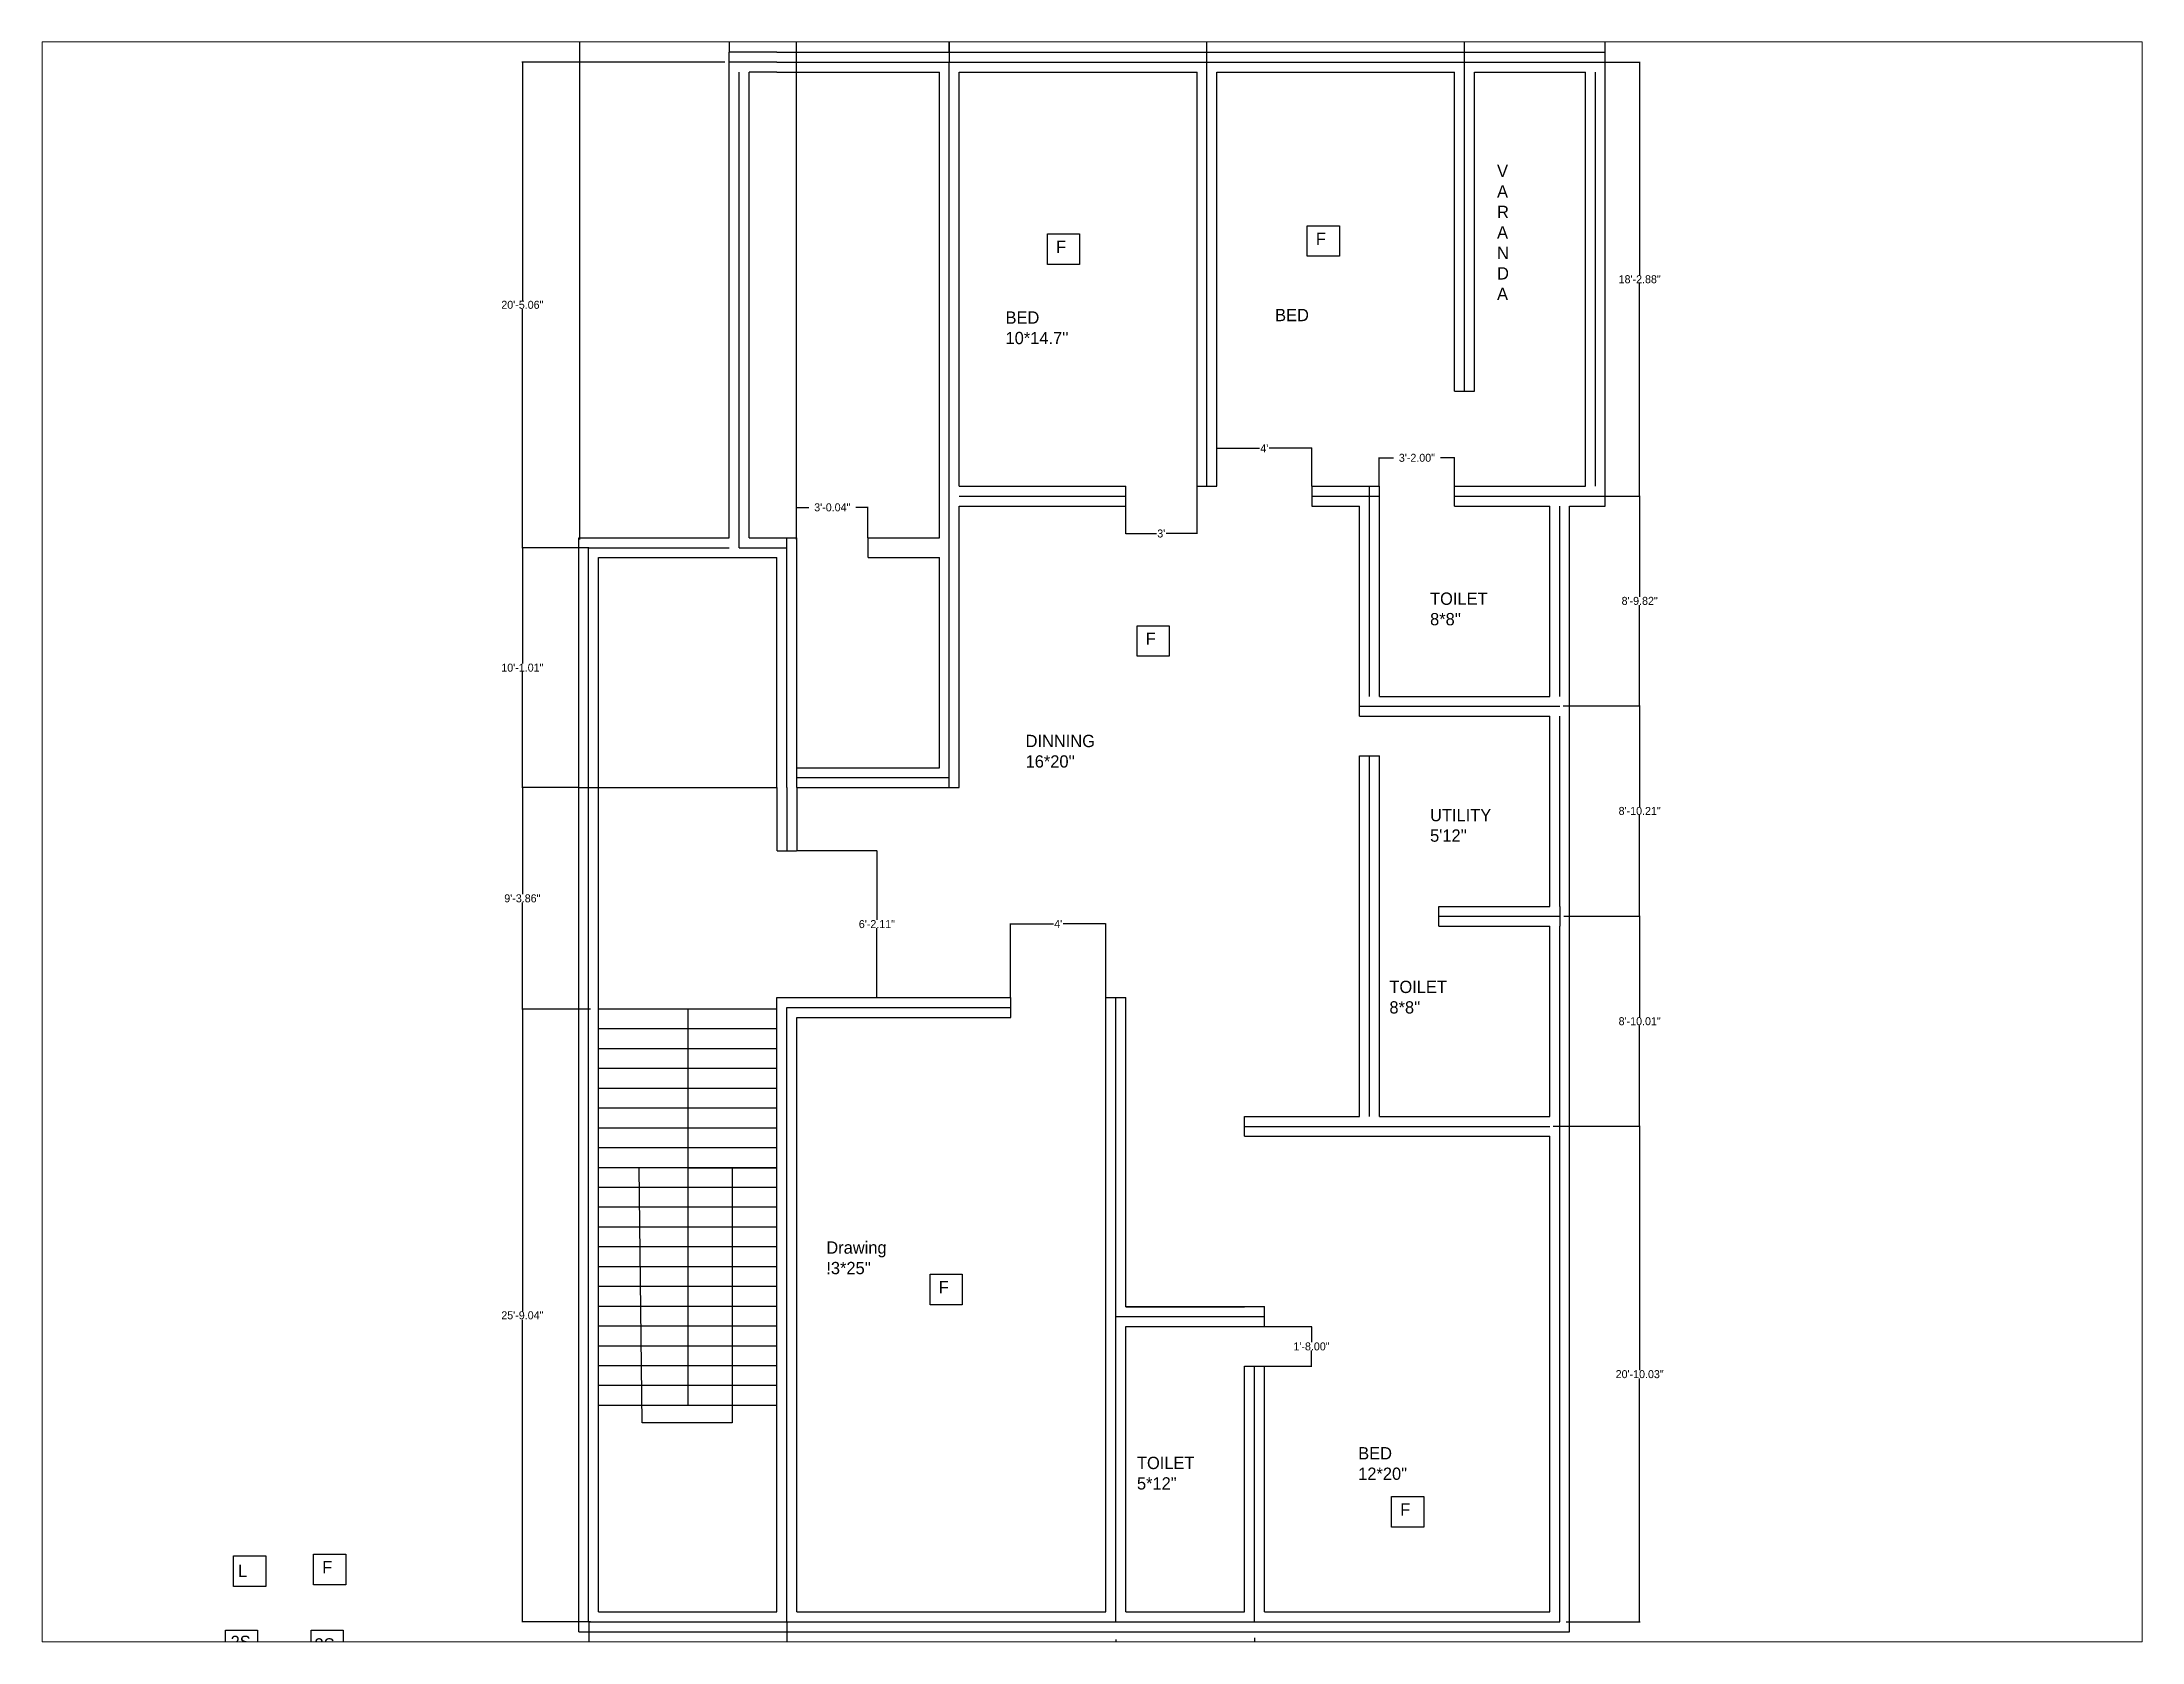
# Paper-space layout 'Layout1' of a CAD drawing. Header units: inches. Extents: x 1.05 to 9.45, y 0.8 to 7.2.
# The model-space entities are those that its viewports show. They can reach past a viewport. Long polylines and large blocks are cut down to what shows.
import ezdxf

# ---------------------------------------------------------------- set-up
doc = ezdxf.new("R2010")
doc.units = ezdxf.units.IN
doc.header["$MEASUREMENT"] = 0
doc.linetypes.add('ACAD_ISO02W100', pattern=[15, 12, -3])
doc.linetypes.add('ACAD_ISO03W100', pattern=[30, 12, -18])
doc.linetypes.add('GAS_LINE', pattern='A,0.5,-0.2,["GAS",Standard,S=0.1,R=0,X=-0.1,Y=-0.05],-0.25', length=0.95)
doc.dimstyles.get("Standard").update_dxf_attribs({"dimtxt": 4.03, "dimasz": 0.18, "dimexe": 0.18, "dimexo": 0.0625, "dimgap": 0.09, "dimtad": 0, "dimtih": 1, "dimtoh": 1, "dimzin": 0, "dimdsep": 46, "dimlunit": 3, "dimtxsty": 'Standard', "dimcen": 0.09, "dimaunit": 1, "dimadec": 0, "dimazin": 0, "dimtfac": 1, "dimtofl": 0, "dimtmove": 0, "dimatfit": 3, "dimfxl": 0, "dimtolj": 1, "dimtzin": 0, "dimarcsym": 0})

# ---------------------------------------------------------------- blocks, each defined once
blk = doc.blocks.new('*D1')
at = {"color": 0, "linetype": 'ACAD_ISO03W100', "lineweight": -2}
for p, q in [((34.2, 557.1), (34.2, 826.7)), ((143.6, 557.1), (143.6, 826.7)), ((34.4, 826.5), (77.4, 826.5)), ((143.4, 826.5), (100.4, 826.5))]:
    blk.add_line(p, q, dxfattribs=at)
at = {"color": 0, "linetype": 'ACAD_ISO03W100'}
for points in [[(34.4, 826.5), (34.4, 826.5), (34.2, 826.5)], [(143.4, 826.5), (143.4, 826.5), (143.6, 826.5)]]:
    blk.add_solid(points, dxfattribs=at)
at = {"layer": 'Defpoints', "color": 0, "linetype": 'ACAD_ISO03W100'}
for p in [(143.6, 826.5), (34.2, 557), (143.6, 557)]:
    blk.add_point(p, dxfattribs=at)
at = {"color": 0, "linetype": 'ACAD_ISO03W100', "insert": (88.9, 826.5), "char_height": 4.03, "attachment_point": 5}
blk.add_mtext('\\A1;9\'-1.40"', dxfattribs=at)
blk = doc.blocks.new('*D2')
at = {"color": 0, "linetype": 'ACAD_ISO03W100', "lineweight": -2}
for p, q in [((109.8, 803.1), (109.8, 815)), ((110, 814.8), (152.7, 814.8)), ((220.5, 814.8), (177.7, 814.8)), ((220.6, 803.1), (220.6, 815))]:
    blk.add_line(p, q, dxfattribs=at)
at = {"color": 0, "linetype": 'ACAD_ISO03W100'}
for points in [[(110, 814.8), (110, 814.8), (109.8, 814.8)], [(220.5, 814.8), (220.5, 814.8), (220.6, 814.8)]]:
    blk.add_solid(points, dxfattribs=at)
at = {"layer": 'Defpoints', "color": 0, "linetype": 'ACAD_ISO03W100'}
for p in [(220.6, 814.8), (109.8, 803), (220.6, 803)]:
    blk.add_point(p, dxfattribs=at)
at = {"color": 0, "linetype": 'ACAD_ISO03W100', "insert": (165.2, 814.8), "char_height": 4.03, "attachment_point": 5}
blk.add_mtext('\\A1;9\'-2.86"', dxfattribs=at)
blk = doc.blocks.new('*D3')
at = {"color": 0, "linetype": 'ACAD_ISO03W100', "lineweight": -2}
for p, q in [((220.7, 798.1), (220.7, 815.4)), ((220.9, 815.2), (272.1, 815.2)), ((350.5, 815.2), (299.2, 815.2)), ((350.6, 798.1), (350.6, 815.4))]:
    blk.add_line(p, q, dxfattribs=at)
at = {"color": 0, "linetype": 'ACAD_ISO03W100'}
for points in [[(220.9, 815.2), (220.9, 815.2), (220.7, 815.2)], [(350.5, 815.2), (350.5, 815.2), (350.6, 815.2)]]:
    blk.add_solid(points, dxfattribs=at)
at = {"layer": 'Defpoints', "color": 0, "linetype": 'ACAD_ISO03W100'}
for p in [(350.6, 815.2), (220.7, 798), (350.6, 798)]:
    blk.add_point(p, dxfattribs=at)
at = {"color": 0, "linetype": 'ACAD_ISO03W100', "insert": (285.7, 815.2), "char_height": 4.03, "attachment_point": 5}
blk.add_mtext('\\A1;10\'-9.97"', dxfattribs=at)
blk = doc.blocks.new('*D4')
at = {"color": 0, "linetype": 'ACAD_ISO03W100', "lineweight": -2}
for p, q in [((350.6, 798.1), (350.6, 815.4)), ((350.8, 815.2), (402.1, 815.2)), ((480.4, 815.2), (429.2, 815.2)), ((480.6, 798), (480.6, 815.4))]:
    blk.add_line(p, q, dxfattribs=at)
at = {"color": 0, "linetype": 'ACAD_ISO03W100'}
for points in [[(350.8, 815.2), (350.8, 815.2), (350.6, 815.2)], [(480.4, 815.2), (480.4, 815.2), (480.6, 815.2)]]:
    blk.add_solid(points, dxfattribs=at)
at = {"layer": 'Defpoints', "color": 0, "linetype": 'ACAD_ISO03W100'}
for p in [(480.6, 815.2), (350.6, 798), (480.6, 797.9)]:
    blk.add_point(p, dxfattribs=at)
at = {"color": 0, "linetype": 'ACAD_ISO03W100', "insert": (415.6, 815.2), "char_height": 4.03, "attachment_point": 5}
blk.add_mtext('\\A1;10\'-9.96"', dxfattribs=at)
blk = doc.blocks.new('*D5')
at = {"color": 0, "linetype": 'ACAD_ISO03W100', "lineweight": -2}
for p, q in [((480.6, 798), (480.6, 815.4)), ((480.8, 815.2), (503.3, 815.2)), ((551.5, 815.2), (529, 815.2)), ((551.6, 799.6), (551.6, 815.4))]:
    blk.add_line(p, q, dxfattribs=at)
at = {"color": 0, "linetype": 'ACAD_ISO03W100'}
for points in [[(480.8, 815.2), (480.8, 815.2), (480.6, 815.2)], [(551.5, 815.2), (551.5, 815.2), (551.6, 815.2)]]:
    blk.add_solid(points, dxfattribs=at)
at = {"layer": 'Defpoints', "color": 0, "linetype": 'ACAD_ISO03W100'}
for p in [(551.6, 815.2), (480.6, 797.9), (551.6, 799.5)]:
    blk.add_point(p, dxfattribs=at)
at = {"color": 0, "linetype": 'ACAD_ISO03W100', "insert": (516.1, 815.2), "char_height": 4.03, "attachment_point": 5}
blk.add_mtext('\\A1;5\'-11.02"', dxfattribs=at)
blk = doc.blocks.new('*D6')
at = {"color": 0, "linetype": 'ACAD_ISO03W100', "lineweight": -2}
for p, q in [((551.4, 797.9), (569.2, 797.9)), ((569, 797.7), (569, 690.5)), ((569, 579.2), (569, 686.3)), ((551.4, 579), (569.2, 579))]:
    blk.add_line(p, q, dxfattribs=at)
at = {"color": 0, "linetype": 'ACAD_ISO03W100'}
for points in [[(569, 797.7), (569, 797.7), (569, 797.9)], [(569, 579.2), (569, 579.2), (569, 579)]]:
    blk.add_solid(points, dxfattribs=at)
at = {"layer": 'Defpoints', "color": 0, "linetype": 'ACAD_ISO03W100'}
for p in [(551.4, 797.9), (551.4, 579), (569, 579)]:
    blk.add_point(p, dxfattribs=at)
at = {"color": 0, "linetype": 'ACAD_ISO03W100', "insert": (569, 688.4), "char_height": 4.03, "attachment_point": 5}
blk.add_mtext('\\A1;18\'-2.88"', dxfattribs=at)
blk = doc.blocks.new('*D7')
at = {"color": 0, "linetype": 'ACAD_ISO03W100', "lineweight": -2}
for p, q in [((551.4, 579), (569.2, 579)), ((569, 578.8), (569, 528.2)), ((569, 473.4), (569, 524)), ((530.4, 473.2), (569.2, 473.2))]:
    blk.add_line(p, q, dxfattribs=at)
at = {"color": 0, "linetype": 'ACAD_ISO03W100'}
for points in [[(569, 578.8), (569, 578.8), (569, 579)], [(569, 473.4), (569, 473.4), (569, 473.2)]]:
    blk.add_solid(points, dxfattribs=at)
at = {"layer": 'Defpoints', "color": 0, "linetype": 'ACAD_ISO03W100'}
for p in [(551.4, 579), (530.3, 473.2), (569, 473.2)]:
    blk.add_point(p, dxfattribs=at)
at = {"color": 0, "linetype": 'ACAD_ISO03W100', "insert": (569, 526.1), "char_height": 4.03, "attachment_point": 5}
blk.add_mtext('\\A1;8\'-9.82"', dxfattribs=at)
blk = doc.blocks.new('*D8')
at = {"color": 0, "linetype": 'ACAD_ISO03W100', "lineweight": -2}
for p, q in [((530.4, 473.2), (569.2, 473.2)), ((569, 473), (569, 422.2)), ((569, 367.1), (569, 418)), ((530.8, 367), (569.2, 367))]:
    blk.add_line(p, q, dxfattribs=at)
at = {"color": 0, "linetype": 'ACAD_ISO03W100'}
for points in [[(569, 473), (569, 473), (569, 473.2)], [(569, 367.1), (569, 367.1), (569, 367)]]:
    blk.add_solid(points, dxfattribs=at)
at = {"layer": 'Defpoints', "color": 0, "linetype": 'ACAD_ISO03W100'}
for p in [(530.3, 473.2), (530.7, 367), (569, 367)]:
    blk.add_point(p, dxfattribs=at)
at = {"color": 0, "linetype": 'ACAD_ISO03W100', "insert": (569, 420.1), "char_height": 4.03, "attachment_point": 5}
blk.add_mtext('\\A1;8\'-10.21"', dxfattribs=at)
blk = doc.blocks.new('*D9')
at = {"color": 0, "linetype": 'ACAD_ISO03W100', "lineweight": -2}
for p, q in [((530.8, 367), (569.2, 367)), ((569, 366.8), (569, 316.1)), ((569, 261.1), (569, 311.9)), ((525.3, 261), (569.2, 261))]:
    blk.add_line(p, q, dxfattribs=at)
at = {"color": 0, "linetype": 'ACAD_ISO03W100'}
for points in [[(569, 366.8), (569, 366.8), (569, 367)], [(569, 261.1), (569, 261.1), (569, 261)]]:
    blk.add_solid(points, dxfattribs=at)
at = {"layer": 'Defpoints', "color": 0, "linetype": 'ACAD_ISO03W100'}
for p in [(530.7, 367), (525.2, 261), (569, 261)]:
    blk.add_point(p, dxfattribs=at)
at = {"color": 0, "linetype": 'ACAD_ISO03W100', "insert": (569, 314), "char_height": 4.03, "attachment_point": 5}
blk.add_mtext('\\A1;8\'-10.01"', dxfattribs=at)
blk = doc.blocks.new('*D10')
at = {"color": 0, "linetype": 'ACAD_ISO03W100', "lineweight": -2}
for p, q in [((525.3, 261), (569.2, 261)), ((569, 260.8), (569, 138)), ((569, 11.1), (569, 133.8)), ((532, 10.9), (569.2, 10.9))]:
    blk.add_line(p, q, dxfattribs=at)
at = {"color": 0, "linetype": 'ACAD_ISO03W100'}
for points in [[(569, 260.8), (569, 260.8), (569, 261)], [(569, 11.1), (569, 11.1), (569, 10.9)]]:
    blk.add_solid(points, dxfattribs=at)
at = {"layer": 'Defpoints', "color": 0, "linetype": 'ACAD_ISO03W100'}
for p in [(525.2, 261), (531.9, 10.9), (569, 10.9)]:
    blk.add_point(p, dxfattribs=at)
at = {"color": 0, "linetype": 'ACAD_ISO03W100', "insert": (569, 135.9), "char_height": 4.03, "attachment_point": 5}
blk.add_mtext('\\A1;20\'-10.03"', dxfattribs=at)
blk = doc.blocks.new('*D11')
at = {"color": 0, "linetype": 'ACAD_ISO03W100', "lineweight": -2}
for p, q in [((38.7, 10.9), (38.7, -4.9)), ((138.7, 10.9), (138.7, -4.9)), ((38.9, -4.8), (76.5, -4.8)), ((138.5, -4.8), (100.9, -4.8))]:
    blk.add_line(p, q, dxfattribs=at)
at = {"color": 0, "linetype": 'ACAD_ISO03W100'}
for points in [[(38.9, -4.7), (38.9, -4.8), (38.7, -4.8)], [(138.5, -4.7), (138.5, -4.8), (138.7, -4.8)]]:
    blk.add_solid(points, dxfattribs=at)
at = {"layer": 'Defpoints', "color": 0, "linetype": 'ACAD_ISO03W100'}
for p in [(38.7, 10.9), (138.7, 10.9), (138.7, -4.8)]:
    blk.add_point(p, dxfattribs=at)
at = {"color": 0, "linetype": 'ACAD_ISO03W100', "insert": (88.7, -4.8), "char_height": 4.03, "attachment_point": 5}
blk.add_mtext('\\A1;8\'-4.03"', dxfattribs=at)
blk = doc.blocks.new('*D12')
at = {"color": 0, "linetype": 'ACAD_ISO03W100', "lineweight": -2}
for p, q in [((138.7, 10.9), (138.7, -4.9)), ((304.7, 2.1), (304.7, -4.9)), ((138.9, -4.8), (207.8, -4.8)), ((304.5, -4.8), (235.6, -4.8))]:
    blk.add_line(p, q, dxfattribs=at)
at = {"color": 0, "linetype": 'ACAD_ISO03W100'}
for points in [[(138.9, -4.7), (138.9, -4.8), (138.7, -4.8)], [(304.5, -4.7), (304.5, -4.8), (304.7, -4.8)]]:
    blk.add_solid(points, dxfattribs=at)
at = {"layer": 'Defpoints', "color": 0, "linetype": 'ACAD_ISO03W100'}
for p in [(138.7, 10.9), (304.7, 2.1), (304.7, -4.8)]:
    blk.add_point(p, dxfattribs=at)
at = {"color": 0, "linetype": 'ACAD_ISO03W100', "insert": (221.7, -4.8), "char_height": 4.03, "attachment_point": 5}
blk.add_mtext('\\A1;13\'-9.98"', dxfattribs=at)
blk = doc.blocks.new('*D13')
at = {"color": 0, "linetype": 'ACAD_ISO03W100', "lineweight": -2}
for p, q in [((304.7, 2.1), (304.7, -4.9)), ((374.6, 2.9), (374.6, -4.9)), ((304.9, -4.8), (327.8, -4.8)), ((374.4, -4.8), (351.5, -4.8))]:
    blk.add_line(p, q, dxfattribs=at)
at = {"color": 0, "linetype": 'ACAD_ISO03W100'}
for points in [[(304.9, -4.7), (304.9, -4.8), (304.7, -4.8)], [(374.4, -4.7), (374.4, -4.8), (374.6, -4.8)]]:
    blk.add_solid(points, dxfattribs=at)
at = {"layer": 'Defpoints', "color": 0, "linetype": 'ACAD_ISO03W100'}
for p in [(304.7, 2.1), (374.6, 2.9), (374.6, -4.8)]:
    blk.add_point(p, dxfattribs=at)
at = {"color": 0, "linetype": 'ACAD_ISO03W100', "insert": (339.6, -4.8), "char_height": 4.03, "attachment_point": 5}
blk.add_mtext('\\A1;5\'-9.91"', dxfattribs=at)
blk = doc.blocks.new('*D14')
at = {"color": 0, "linetype": 'ACAD_ISO03W100', "lineweight": -2}
for p, q in [((374.6, 2.9), (374.6, -4.9)), ((374.8, -4.8), (437.4, -4.8)), ((527.8, -4.8), (465.1, -4.8)), ((527.9, -14.4), (527.9, -4.6))]:
    blk.add_line(p, q, dxfattribs=at)
at = {"color": 0, "linetype": 'ACAD_ISO03W100'}
for points in [[(374.8, -4.7), (374.8, -4.8), (374.6, -4.8)], [(527.8, -4.7), (527.8, -4.8), (527.9, -4.8)]]:
    blk.add_solid(points, dxfattribs=at)
at = {"layer": 'Defpoints', "color": 0, "linetype": 'ACAD_ISO03W100'}
for p in [(374.6, 2.9), (527.9, -4.8), (527.9, -14.4)]:
    blk.add_point(p, dxfattribs=at)
at = {"color": 0, "linetype": 'ACAD_ISO03W100', "insert": (451.3, -4.8), "char_height": 4.03, "attachment_point": 5}
blk.add_mtext('\\A1;12\'-9.36"', dxfattribs=at)
blk = doc.blocks.new('*D15')
at = {"color": 0, "linetype": 'ACAD_ISO03W100', "lineweight": -2}
for p, q in [((39.6, 320.1), (5, 320.1)), ((5.2, 319.9), (5.2, 167.7)), ((5.2, 11.2), (5.2, 163.4)), ((39.6, 11), (5, 11))]:
    blk.add_line(p, q, dxfattribs=at)
at = {"color": 0, "linetype": 'ACAD_ISO03W100'}
for points in [[(5.2, 319.9), (5.2, 319.9), (5.2, 320.1)], [(5.2, 11.2), (5.2, 11.2), (5.2, 11)]]:
    blk.add_solid(points, dxfattribs=at)
at = {"layer": 'Defpoints', "color": 0, "linetype": 'ACAD_ISO03W100'}
for p in [(5.2, 320.1), (39.6, 320.1), (39.6, 11)]:
    blk.add_point(p, dxfattribs=at)
at = {"color": 0, "linetype": 'ACAD_ISO03W100', "insert": (5.2, 165.6), "char_height": 4.03, "attachment_point": 5}
blk.add_mtext('\\A1;25\'-9.04"', dxfattribs=at)
blk = doc.blocks.new('*D16')
at = {"color": 0, "linetype": 'ACAD_ISO03W100', "lineweight": -2}
for p, q in [((33.6, 431.9), (5, 431.9)), ((5.2, 431.7), (5.2, 378.1)), ((5.2, 320.3), (5.2, 373.9)), ((39.6, 320.1), (5, 320.1))]:
    blk.add_line(p, q, dxfattribs=at)
at = {"color": 0, "linetype": 'ACAD_ISO03W100'}
for points in [[(5.2, 431.7), (5.2, 431.7), (5.2, 431.9)], [(5.2, 320.3), (5.2, 320.3), (5.2, 320.1)]]:
    blk.add_solid(points, dxfattribs=at)
at = {"layer": 'Defpoints', "color": 0, "linetype": 'ACAD_ISO03W100'}
for p in [(5.2, 431.9), (33.6, 431.9), (39.6, 320.1)]:
    blk.add_point(p, dxfattribs=at)
at = {"color": 0, "linetype": 'ACAD_ISO03W100', "insert": (5.2, 376), "char_height": 4.03, "attachment_point": 5}
blk.add_mtext('\\A1;9\'-3.86"', dxfattribs=at)
blk = doc.blocks.new('*D17')
at = {"color": 0, "linetype": 'ACAD_ISO03W100', "lineweight": -2}
for p, q in [((38.7, 552.9), (5, 552.9)), ((5.2, 552.8), (5.2, 494.5)), ((5.2, 432.1), (5.2, 490.3)), ((33.6, 431.9), (5, 431.9))]:
    blk.add_line(p, q, dxfattribs=at)
at = {"color": 0, "linetype": 'ACAD_ISO03W100'}
for points in [[(5.2, 552.8), (5.2, 552.8), (5.2, 552.9)], [(5.2, 432.1), (5.2, 432.1), (5.2, 431.9)]]:
    blk.add_solid(points, dxfattribs=at)
at = {"layer": 'Defpoints', "color": 0, "linetype": 'ACAD_ISO03W100'}
for p in [(5.2, 552.9), (38.8, 552.9), (33.6, 431.9)]:
    blk.add_point(p, dxfattribs=at)
at = {"color": 0, "linetype": 'ACAD_ISO03W100', "insert": (5.2, 492.4), "char_height": 4.03, "attachment_point": 5}
blk.add_mtext('\\A1;10\'-1.01"', dxfattribs=at)
blk = doc.blocks.new('*D18')
at = {"color": 0, "linetype": 'ACAD_ISO03W100', "lineweight": -2}
for p, q in [((107.4, 798), (5, 798)), ((5.2, 797.8), (5.2, 677.6)), ((5.2, 553.1), (5.2, 673.4)), ((38.7, 552.9), (5, 552.9))]:
    blk.add_line(p, q, dxfattribs=at)
at = {"color": 0, "linetype": 'ACAD_ISO03W100'}
for points in [[(5.2, 797.8), (5.2, 797.8), (5.2, 798)], [(5.2, 553.1), (5.2, 553.1), (5.2, 552.9)]]:
    blk.add_solid(points, dxfattribs=at)
at = {"layer": 'Defpoints', "color": 0, "linetype": 'ACAD_ISO03W100'}
for p in [(5.2, 798), (107.4, 798), (38.8, 552.9)]:
    blk.add_point(p, dxfattribs=at)
at = {"color": 0, "linetype": 'ACAD_ISO03W100', "insert": (5.2, 675.5), "char_height": 4.03, "attachment_point": 5}
blk.add_mtext('\\A1;20\'-5.06"', dxfattribs=at)
blk = doc.blocks.new('*D19')
at = {"color": 0, "linetype": 'ACAD_ISO03W100', "lineweight": -2}
for p, q in [((143.7, 400.1), (184.3, 400.1)), ((184.1, 399.9), (184.1, 365.1)), ((184.1, 326.2), (184.1, 360.9)), ((143.7, 326), (184.3, 326))]:
    blk.add_line(p, q, dxfattribs=at)
at = {"color": 0, "linetype": 'ACAD_ISO03W100'}
for points in [[(184.1, 399.9), (184.1, 399.9), (184.1, 400.1)], [(184.1, 326.2), (184.1, 326.2), (184.1, 326)]]:
    blk.add_solid(points, dxfattribs=at)
at = {"layer": 'Defpoints', "color": 0, "linetype": 'ACAD_ISO03W100'}
for p in [(143.7, 400.1), (143.7, 326), (184.1, 326)]:
    blk.add_point(p, dxfattribs=at)
at = {"color": 0, "linetype": 'ACAD_ISO03W100', "insert": (184.1, 363), "char_height": 4.03, "attachment_point": 5}
blk.add_mtext('\\A1;6\'-2.11"', dxfattribs=at)
blk = doc.blocks.new('*D20')
at = {"color": 0, "linetype": 'ACAD_ISO03W100', "lineweight": -2}
for p, q in [((437.6, 584), (437.6, 598.4)), ((437.8, 598.3), (444.8, 598.3)), ((475.5, 598.3), (468.5, 598.3)), ((475.6, 584), (475.6, 598.4))]:
    blk.add_line(p, q, dxfattribs=at)
at = {"color": 0, "linetype": 'ACAD_ISO03W100'}
for points in [[(437.8, 598.3), (437.8, 598.2), (437.6, 598.3)], [(475.5, 598.3), (475.5, 598.2), (475.6, 598.3)]]:
    blk.add_solid(points, dxfattribs=at)
at = {"layer": 'Defpoints', "color": 0, "linetype": 'ACAD_ISO03W100'}
for p in [(475.6, 598.3), (437.6, 583.9), (475.6, 583.9)]:
    blk.add_point(p, dxfattribs=at)
at = {"color": 0, "linetype": 'ACAD_ISO03W100', "insert": (456.6, 598.3), "char_height": 4.03, "attachment_point": 5}
blk.add_mtext('\\A1;3\'-2.00"', dxfattribs=at)
blk = doc.blocks.new('*D21')
at = {"color": 0, "linetype": 'ACAD_ISO03W100', "lineweight": -2}
for p, q in [((309.6, 583.9), (309.6, 559.9)), ((345.6, 583.9), (345.6, 559.9)), ((309.8, 560.1), (325.2, 560.1)), ((345.5, 560.1), (330.1, 560.1))]:
    blk.add_line(p, q, dxfattribs=at)
at = {"color": 0, "linetype": 'ACAD_ISO03W100'}
for points in [[(309.8, 560.2), (309.8, 560.1), (309.6, 560.1)], [(345.5, 560.2), (345.5, 560.1), (345.6, 560.1)]]:
    blk.add_solid(points, dxfattribs=at)
at = {"layer": 'Defpoints', "color": 0, "linetype": 'ACAD_ISO03W100'}
for p in [(309.6, 583.9), (345.6, 583.9), (345.6, 560.1)]:
    blk.add_point(p, dxfattribs=at)
at = {"color": 0, "linetype": 'ACAD_ISO03W100', "insert": (327.6, 560.1), "char_height": 4.03, "attachment_point": 5}
blk.add_mtext("\\A1;3'", dxfattribs=at)
blk = doc.blocks.new('*D22')
at = {"color": 0, "linetype": 'ACAD_ISO03W100', "lineweight": -2}
for p, q in [((355.6, 584), (355.6, 603.3)), ((355.8, 603.1), (377.2, 603.1)), ((403.5, 603.1), (382.1, 603.1)), ((403.6, 584), (403.6, 603.3))]:
    blk.add_line(p, q, dxfattribs=at)
at = {"color": 0, "linetype": 'ACAD_ISO03W100'}
for points in [[(355.8, 603.2), (355.8, 603.1), (355.6, 603.1)], [(403.5, 603.2), (403.5, 603.1), (403.6, 603.1)]]:
    blk.add_solid(points, dxfattribs=at)
at = {"layer": 'Defpoints', "color": 0, "linetype": 'ACAD_ISO03W100'}
for p in [(403.6, 603.1), (355.6, 583.9), (403.6, 583.9)]:
    blk.add_point(p, dxfattribs=at)
at = {"color": 0, "linetype": 'ACAD_ISO03W100', "insert": (379.6, 603.1), "char_height": 4.03, "attachment_point": 5}
blk.add_mtext("\\A1;4'", dxfattribs=at)
blk = doc.blocks.new('*D23')
at = {"color": 0, "linetype": 'ACAD_ISO03W100', "lineweight": -2}
for p, q in [((143.6, 557.1), (143.6, 573.5)), ((143.8, 573.3), (149.8, 573.3)), ((179.5, 573.3), (173.5, 573.3)), ((179.6, 558), (179.6, 573.5))]:
    blk.add_line(p, q, dxfattribs=at)
at = {"color": 0, "linetype": 'ACAD_ISO03W100'}
for points in [[(143.8, 573.4), (143.8, 573.3), (143.6, 573.3)], [(179.5, 573.4), (179.5, 573.3), (179.6, 573.3)]]:
    blk.add_solid(points, dxfattribs=at)
at = {"layer": 'Defpoints', "color": 0, "linetype": 'ACAD_ISO03W100'}
for p in [(179.6, 573.3), (143.6, 557.1), (179.6, 557.9)]:
    blk.add_point(p, dxfattribs=at)
at = {"color": 0, "linetype": 'ACAD_ISO03W100', "insert": (161.6, 573.3), "char_height": 4.03, "attachment_point": 5}
blk.add_mtext('\\A1;3\'-0.04"', dxfattribs=at)
blk = doc.blocks.new('*D24')
at = {"color": 0, "lineweight": -2}
for p, q in [((251.6, 326), (251.6, 363.3)), ((251.8, 363.1), (273.2, 363.1)), ((299.5, 363.1), (278.1, 363.1)), ((299.6, 326), (299.6, 363.3))]:
    blk.add_line(p, q, dxfattribs=at)
at = {"color": 0}
for points in [[(251.8, 363.1), (251.8, 363), (251.6, 363.1)], [(299.5, 363.1), (299.5, 363), (299.6, 363.1)]]:
    blk.add_solid(points, dxfattribs=at)
at = {"layer": 'Defpoints', "color": 0}
for p in [(299.6, 363.1), (251.6, 325.9), (299.6, 325.9)]:
    blk.add_point(p, dxfattribs=at)
at = {"color": 0, "insert": (275.6, 363.1), "char_height": 4.03, "attachment_point": 5}
blk.add_mtext("\\A1;4'", dxfattribs=at)
blk = doc.blocks.new('*D25')
at = {"color": 0, "lineweight": -2}
for p, q in [((379.7, 159.9), (403.6, 159.9)), ((403.4, 159.8), (403.4, 152.1)), ((379.7, 139.9), (403.6, 139.9)), ((403.4, 140.1), (403.4, 147.8))]:
    blk.add_line(p, q, dxfattribs=at)
at = {"color": 0}
for points in [[(403.4, 159.8), (403.4, 159.8), (403.4, 159.9)], [(403.4, 140.1), (403.4, 140.1), (403.4, 139.9)]]:
    blk.add_solid(points, dxfattribs=at)
at = {"layer": 'Defpoints', "color": 0}
for p in [(379.6, 159.9), (379.6, 139.9), (403.4, 139.9)]:
    blk.add_point(p, dxfattribs=at)
at = {"color": 0, "insert": (403.4, 149.9), "char_height": 4.03, "attachment_point": 5}
blk.add_mtext('\\A1;1\'-8.00"', dxfattribs=at)

msp = doc.modelspace()

# ---------------------------------------------------------------- linework, layer by layer
for p, q in [((109.645, 557.949), (109.645, 802.949)), ((133.645, 802.949), (109.645, 802.949)), ((133.645, 802.949), (309.645, 802.949)), ((309.645, 802.949), (551.645, 802.949)), ((551.645, 573.949), (551.645, 802.949)), ((119.645, 557.949), (119.645, 792.949)), ((133.645, 792.949), (119.645, 792.949)), ((133.645, 792.949), (215.645, 792.949)), ((215.645, 557.949), (215.645, 792.949)), ((225.645, 792.949), (309.645, 792.949)), ((225.645, 583.949), (225.645, 792.949)), ((309.645, 792.949), (345.645, 792.949)), ((345.645, 583.949), (345.645, 792.949)), ((355.645, 583.949), (355.645, 792.949)), ((355.645, 792.949), (475.645, 792.949)), ((475.645, 631.949), (475.645, 792.949)), ((485.645, 631.949), (485.645, 792.949)), ((485.645, 792.949), (541.645, 792.949)), ((541.645, 583.949), (541.645, 792.949)), ((475.645, 631.949), (485.645, 631.949)), ((225.645, 583.949), (309.645, 583.949)), ((309.645, 573.949), (309.645, 583.949)), ((345.645, 583.949), (355.645, 583.949)), ((403.643, 583.949), (437.645, 583.949)), ((403.643, 583.949), (403.643, 573.949)), ((437.645, 477.949), (437.645, 583.949)), ((475.645, 573.949), (475.645, 583.949)), ((475.645, 583.949), (541.645, 583.949)), ((225.645, 573.949), (309.645, 573.949)), ((225.645, 431.949), (225.645, 573.949)), ((403.643, 573.949), (427.645, 573.949)), ((427.645, 467.949), (427.645, 573.949)), ((475.645, 573.949), (523.645, 573.949)), ((523.645, 477.949), (523.645, 573.949)), ((533.645, 265.949), (533.645, 573.949)), ((533.645, 573.949), (551.645, 573.949)), ((33.645, 5.949), (33.645, 557.949)), ((33.645, 557.949), (109.645, 557.949)), ((33.645, 557.949), (109.645, 557.949)), ((119.645, 557.949), (143.645, 557.949)), ((119.645, 557.949), (143.645, 557.949)), ((143.645, 431.949), (143.645, 557.949)), ((179.645, 557.949), (215.645, 557.949)), ((179.645, 557.949), (215.645, 557.949)), ((179.645, 547.949), (179.645, 557.949)), ((43.645, 15.949), (43.645, 547.949)), ((43.645, 547.949), (133.645, 547.949)), ((133.645, 431.949), (133.645, 547.949)), ((179.645, 547.949), (215.645, 547.949)), ((215.645, 441.949), (215.645, 547.949)), ((437.645, 477.949), (523.645, 477.949)), ((427.645, 467.949), (523.645, 467.949)), ((523.645, 371.949), (523.645, 467.949)), ((427.645, 265.949), (427.645, 447.949)), ((427.645, 447.949), (437.645, 447.949)), ((437.645, 265.949), (437.645, 447.949)), ((437.645, 265.949), (437.645, 447.949)), ((143.645, 441.949), (215.645, 441.949)), ((33.645, 431.949), (43.645, 431.949)), ((43.272, 431.946), (133.645, 431.946)), ((133.645, 431.949), (133.645, 399.949)), ((143.645, 431.949), (143.645, 399.949)), ((143.645, 431.949), (225.645, 431.949)), ((133.826, 400.074), (143.539, 400.074)), ((467.645, 361.949), (467.645, 371.949)), ((467.645, 371.949), (523.645, 371.949)), ((467.645, 361.949), (523.645, 361.949)), ((523.645, 265.949), (523.645, 361.949)), ((133.645, 320.119), (43.645, 320.119)), ((88.645, 320.119), (88.645, 120.119)), ((133.645, 15.949), (133.645, 325.949)), ((133.645, 325.949), (251.645, 325.949)), ((251.645, 315.949), (251.645, 325.949)), ((299.645, 15.949), (299.645, 325.949)), ((299.645, 325.949), (309.645, 325.949)), ((309.645, 169.949), (309.645, 325.949)), ((133.645, 310.119), (43.645, 310.119)), ((143.645, 15.949), (143.645, 315.949)), ((143.645, 315.949), (251.645, 315.949)), ((133.645, 300.119), (43.645, 300.119)), ((133.645, 290.119), (43.645, 290.119)), ((133.645, 280.119), (43.645, 280.119)), ((133.645, 270.119), (43.645, 270.119)), ((369.645, 265.949), (379.645, 265.949)), ((369.645, 255.949), (369.645, 265.949)), ((379.645, 265.949), (382.135, 265.949)), ((382.135, 265.949), (427.645, 265.949)), ((437.645, 265.949), (523.645, 265.949)), ((533.645, 5.949), (533.645, 265.949)), ((133.645, 260.119), (43.645, 260.119)), ((369.645, 260.949), (379.645, 260.949)), ((369.645, 255.949), (379.645, 255.949)), ((379.645, 255.949), (523.645, 255.949)), ((523.645, 15.949), (523.645, 255.949)), ((133.645, 250.119), (43.645, 250.119)), ((133.645, 240.119), (43.645, 240.119)), ((88.645, 240.119), (133.645, 240.119)), ((111.145, 240.119), (111.145, 111.343)), ((133.645, 230.119), (43.645, 230.119)), ((133.645, 220.119), (43.645, 220.119)), ((133.645, 210.119), (43.645, 210.119)), ((133.645, 200.119), (43.645, 200.119)), ((133.645, 190.119), (43.645, 190.119)), ((133.645, 180.119), (43.645, 180.119)), ((133.645, 170.119), (43.645, 170.119)), ((309.645, 169.949), (369.645, 169.949)), ((309.7, 170.023), (379.645, 170.023)), ((369.645, 169.949), (369.645, 170.023)), ((379.645, 159.949), (379.645, 170.023)), ((133.645, 160.119), (43.645, 160.119)), ((309.645, 15.949), (309.645, 159.949)), ((309.645, 159.949), (379.645, 159.949)), ((133.645, 150.119), (43.645, 150.119)), ((133.645, 140.119), (43.645, 140.119)), ((369.645, 15.949), (369.645, 139.949)), ((369.645, 139.949), (379.645, 139.949)), ((379.645, 15.949), (379.645, 139.949)), ((133.645, 130.119), (43.645, 130.119)), ((133.645, 120.119), (43.645, 120.119)), ((111.145, 111.343), (65.708, 111.343)), ((43.645, 15.949), (133.645, 15.949)), ((143.645, 15.949), (299.645, 15.949)), ((309.645, 15.949), (369.645, 15.949)), ((379.645, 15.949), (523.645, 15.949)), ((33.645, 5.949), (533.645, 5.949))]:
    msp.add_line(p, q)
at = {"linetype": 'ACAD_ISO02W100'}
for p, q in [((133.645, 797.949), (109.645, 797.949)), ((133.645, 797.949), (309.645, 797.949)), ((220.645, 557.949), (220.645, 797.949)), ((309.645, 797.949), (551.645, 797.949)), ((350.645, 583.949), (350.645, 797.949)), ((480.645, 631.949), (480.645, 797.949)), ((114.645, 552.949), (114.645, 792.949)), ((546.645, 583.949), (546.645, 792.949)), ((432.645, 477.949), (432.645, 583.949)), ((220.645, 431.949), (220.645, 573.949)), ((225.645, 578.949), (309.645, 578.949)), ((403.643, 578.949), (437.645, 578.949)), ((475.645, 578.949), (541.645, 578.949)), ((533.645, 578.949), (551.645, 578.949)), ((38.645, 552.949), (109.645, 552.949)), ((38.645, 10.949), (38.645, 552.949)), ((114.633, 552.936), (138.621, 552.936)), ((138.645, 431.949), (138.645, 557.949)), ((528.645, 371.949), (528.645, 467.949)), ((143.645, 436.949), (220.645, 436.949)), ((467.645, 366.949), (528.647, 366.949)), ((528.645, 265.949), (528.645, 361.949)), ((138.645, 320.949), (251.645, 320.949)), ((138.645, 15.949), (138.645, 320.949)), ((304.645, 10.949), (304.645, 325.949)), ((374.645, 10.949), (374.645, 139.949)), ((38.645, 10.949), (528.645, 10.949))]:
    msp.add_line(p, q, dxfattribs=at)
at = {"linetype": 'ACAD_ISO03W100'}
for p, q in [((528.645, 477.949), (528.645, 573.949)), ((427.645, 472.949), (528.651, 472.949)), ((432.645, 265.949), (432.645, 447.949)), ((138.645, 431.949), (138.645, 399.949)), ((528.647, 371.939), (528.647, 361.96)), ((138.645, 10.949), (138.645, 315.949)), ((528.645, 10.949), (528.645, 265.949)), ((379.645, 260.949), (523.645, 260.949)), ((304.645, 164.949), (379.645, 164.949))]:
    msp.add_line(p, q, dxfattribs=at)
at = {"linetype": 'GAS_LINE'}
msp.add_line((65.708, 111.343), (64.174, 240.119), dxfattribs=at)
for points in [[(270.169, 711.293), (286.394, 711.293), (286.394, 695.914), (270.169, 695.914)], [(401.295, 715.362), (417.52, 715.362), (417.52, 699.983), (401.295, 699.983)], [(315.434, 513.601), (331.659, 513.601), (331.659, 498.222), (315.434, 498.222)], [(210.969, 186.357), (227.193, 186.357), (227.193, 170.978), (210.969, 170.978)], [(443.831, 74.116), (460.055, 74.116), (460.055, 58.737), (443.831, 58.737)], [(-140.49, 44.177), (-124.265, 44.177), (-124.265, 28.798), (-140.49, 28.798)], [(-100.136, 45.008), (-83.911, 45.008), (-83.911, 29.629), (-100.136, 29.629)], [(-144.65, 6.768), (-128.425, 6.768), (-128.425, -8.611), (-144.65, -8.611)], [(-101.384, 6.768), (-85.159, 6.768), (-85.159, -8.611), (-101.384, -8.611)]]:
    msp.add_lwpolyline(points, close=True)

# ---------------------------------------------------------------- texts
at = {"char_height": 6.2, "attachment_point": 1}
for s, insert, width in [('V\\PA\\PR\\PA\\PN\\PD\\PA', (497.045, 746.161), 34.79865), ('F', (405.624, 711.925), 7.44317), ('F', (274.498, 707.856), 7.44317), ("BED\\P10*14.7''", (249.026, 672.199), 81.61864), ('BED', (385.057, 673.463), 80.35324), ("TOILET\\P8*8''", (463.245, 530.341), 75.94749), ('F', (319.763, 510.164), 7.44317), ("DINNING\\P16*20''", (259.149, 458.533), 125.90783), ("UTILITY\\P5'12''", (463.245, 421.126), 65.80108), ("TOILET\\P8*8''", (442.731, 334.441), 75.94749), ("Drawing\\P!3*25''", (158.597, 202.913), 128.89699), ('F', (215.297, 182.92), 7.44317), ('BED\\P12*20"', (426.979, 99.11), 77.49682), ('TOILET\\P5*12"', (315.34, 94.237), 47.69035), ('F', (448.159, 70.679), 7.44317), ('L', (-138.254, 39.763), 11.56709), ('F', (-95.808, 41.572), 7.44317), ('2S', (-142.008, 3.896), 10.99917), ('3S', (-99.655, 2.633), 13.14844)]:
    msp.add_mtext(s, dxfattribs=dict(at, insert=insert, width=width))

# ---------------------------------------------------------------- dimensions: what is measured, and where the dimension line sits
at = {"linetype": 'ACAD_ISO03W100'}
for base, p1, p2, picture, middle in [((143.605, 826.502), (34.207, 557.009), (143.605, 557.009), '*D1', (88.906, 826.502)), ((220.635, 814.815), (109.777, 803.048), (220.635, 803.048), '*D2', (165.206, 814.815)), ((350.649, 815.219), (220.679, 798.029), (350.649, 798.029), '*D3', (285.664, 815.219)), ((403.643, 603.14), (355.645, 583.949), (403.643, 583.949), '*D22', (379.644, 603.14)), ((475.645, 598.252), (437.645, 583.949), (475.645, 583.949), '*D20', (456.645, 598.252)), ((345.645, 560.121), (309.645, 583.949), (345.645, 583.949), '*D21', (327.645, 560.121)), ((179.645, 573.32), (143.605, 557.071), (179.645, 557.949), '*D23', (161.625, 573.32)), ((138.7, -4.764), (38.672, 10.92), (138.7, 10.92), '*D11', (88.686, -4.764))]:
    dim = msp.add_linear_dim(base=base, p1=p1, p2=p2, dimstyle='Standard', dxfattribs=at)
    dim.commit()
    dim.dimension.update_dxf_attribs({"geometry": picture, "text_midpoint": middle})
for base, p1, p2, picture, middle in [((480.613, 815.219), (350.649, 798.029), (480.613, 797.934), '*D4', (415.631, 815.219)), ((551.635, 815.219), (480.613, 797.934), (551.635, 799.507), '*D5', (516.124, 815.219)), ((304.684, -4.764), (138.7, 10.92), (304.684, 2.145), '*D12', (221.692, -4.764)), ((374.5889, -4.7644), (304.6837, 2.145), (374.5889, 2.9327), '*D13', (339.6363, -4.7644)), ((527.948, -4.764), (374.589, 2.933), (527.948, -14.45), '*D14', (451.268, -4.764))]:
    dim = msp.add_linear_dim(base=base, p1=p1, p2=p2, dimstyle='Standard', override={"dimtmove": 1}, dxfattribs=at)
    dim.commit()
    dim.dimension.update_dxf_attribs({"geometry": picture, "text_midpoint": middle})
for base, p1, p2, picture, middle in [((5.204, 797.993), (38.761, 552.937), (107.414, 797.993), '*D18', (5.204, 675.465)), ((568.9959, 473.1728), (551.3861, 578.9882), (530.3102, 473.1728), '*D7', (568.9959, 526.0805)), ((5.204, 552.937), (33.649, 431.928), (38.761, 552.937), '*D17', (5.204, 492.432)), ((568.996, 366.964), (530.31, 473.173), (530.722, 366.964), '*D8', (568.996, 420.068)), ((5.2041, 431.9278), (39.6395, 320.0727), (33.6495, 431.9278), '*D16', (5.2041, 376.0003)), ((568.996, 260.953), (530.722, 366.964), (525.228, 260.953), '*D9', (568.996, 313.959)), ((568.996, 10.927), (525.228, 260.953), (531.945, 10.927), '*D10', (568.996, 135.94))]:
    dim = msp.add_linear_dim(base=base, p1=p1, p2=p2, angle=90, dimstyle='Standard', override={"dimtmove": 1}, dxfattribs=at)
    dim.commit()
    dim.dimension.update_dxf_attribs({"geometry": picture, "text_midpoint": middle})
for base, p1, p2, picture, middle in [((568.9959, 578.9882), (551.3861, 797.8728), (551.3861, 578.9882), '*D6', (568.9959, 688.4305)), ((184.107, 325.989), (143.679, 400.098), (143.679, 325.989), '*D19', (184.107, 363.044)), ((5.204, 320.073), (39.64, 11.031), (39.64, 320.073), '*D15', (5.204, 165.552))]:
    dim = msp.add_linear_dim(base=base, p1=p1, p2=p2, angle=90, dimstyle='Standard', dxfattribs=at)
    dim.commit()
    dim.dimension.update_dxf_attribs({"geometry": picture, "text_midpoint": middle})
dim = msp.add_linear_dim(base=(299.645, 363.076), p1=(251.645, 325.949), p2=(299.645, 325.949), dimstyle='Standard')
dim.commit()
dim.dimension.update_dxf_attribs({"geometry": '*D24', "text_midpoint": (275.645, 363.076)})
dim = msp.add_linear_dim(base=(403.414, 139.949), p1=(379.645, 159.949), p2=(379.645, 139.949), angle=90, dimstyle='Standard')
dim.commit()
dim.dimension.update_dxf_attribs({"geometry": '*D25', "text_midpoint": (403.414, 149.949)})

psp = doc.layouts.get("Layout1")

# ---------------------------------------------------------------- viewports
at = {"layer": '0'}
psp.add_viewport(center=(5.25, 4), size=(8.4, 6.4), view_center_point=(292.6511, 404.4513), view_height=807.363693, dxfattribs=at)

doc.saveas('drawing.dxf')
